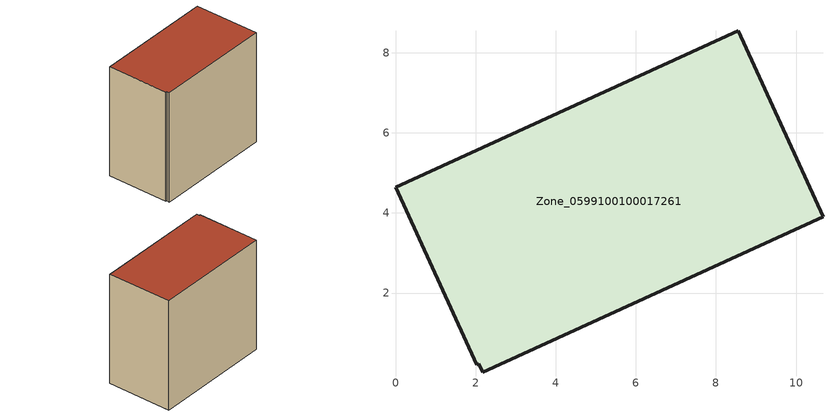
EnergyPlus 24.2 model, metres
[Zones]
Zone_0599100100017261
 floor ground (C_G): 2.17,0.02 2.08,0.24 2.02,0.21 0,4.64 8.55,8.55 10.67,3.91 z0
 wall outside (C_F): 10.67,3.91 8.55,8.55 0,4.64 2.02,0.21 2.08,0.24 2.17,0.02 10.67,3.91 z0:8.83
 roof outside (C_R): 2.08,0.24 2.17,0.02 10.67,3.91 8.55,8.55 0,4.64 2.02,0.21 z8.83
[BUILDING]
Pand.0599100100017261: North Axis=0; Terrain=City; Loads Convergence Tolerance Value=0.04; Temperature Convergence Tolerance Value=0.4; Solar Distribution=FullExterior; Maximum Number of Warmup Days=25; Minimum Number of Warmup Days=1
[Site:Location]
Rotterdam.The.Hague.AP_ZH_NLD Design_Conditions: Latitude=51.96; Longitude=4.45; Time Zone=1; Elevation=-4.5
[SITE:GROUNDTEMPERATURE:BUILDINGSURFACE]
18, 18, 18, 18, 18, 18, 18, 18, 18, 18, 18, 18
[MATERIAL] Thermal Absorptance=0.9; Solar Absorptance=0.7; Visible Absorptance=0.7
Name | Roughness | Thickness | Conductivity | Density | Specific Heat
G.TI.2015-2018 | MediumSmooth | 0.15 | 0.0428571 | 540 | 1210
F.TI.2015-2018 | Rough | 0.3 | 0.0666667 | 1920 | 840
R.TI.2015-2018 | MediumRough | 0.2 | 0.0333333 | 1500 | 1000
[CONSTRUCTION]
C_G: G.TI.2015-2018
C_F: F.TI.2015-2018
C_R: R.TI.2015-2018
[ZONE]
Zone_0599100100017261: Type=1; Multiplier=1; Ceiling Height=Autocalculate; Volume=Autocalculate; Floor Area=autocalculate; Part of Total Floor Area=Yes
[ZONEINFILTRATION:DESIGNFLOWRATE]
Infil_Zone_0599100100017261: Zone or ZoneList or Space or SpaceList=Zone_0599100100017261; Schedule=AlwaysOn; Design Flow Rate Calculation Method=Flow/Area; Flow Rate per Floor Area=0.0015; Constant Term Coefficient=1; Temperature Term Coefficient=0; Velocity Term Coefficient=0; Velocity Squared Term Coefficient=0
[HVACTEMPLATE:ZONE:IDEALLOADSAIRSYSTEM]
Zone_0599100100017261: Maximum Heating Supply Air Temperature=50; Minimum Cooling Supply Air Temperature=13; Maximum Heating Supply Air Humidity Ratio=0.0156; Minimum Cooling Supply Air Humidity Ratio=0.0077; Heating Limit=NoLimit; Cooling Limit=NoLimit; Dehumidification Control Type=ConstantSensibleHeatRatio; Cooling Sensible Heat Ratio=0.7; Dehumidification Setpoint=60; Humidification Control Type=None; Humidification Setpoint=30; Outdoor Air Method=None; Outdoor Air Flow Rate per Person=0.00944; Outdoor Air Flow Rate per Zone Floor Area=0; Outdoor Air Flow Rate per Zone=0; Demand Controlled Ventilation Type=None; Outdoor Air Economizer Type=NoEconomizer; Heat Recovery Type=None; Sensible Heat Recovery Effectiveness=0.7; Latent Heat Recovery Effectiveness=0.65
[ZONECONTROL:THERMOSTAT]
ThermostatControl_Zone_0599100100017261: Zone or ZoneList=Zone_0599100100017261; Control Type Schedule=DualSetpointControlType; Control 1=Thermostat_Zone_0599100100017261; Temperature Difference Between Cutout And Setpoint=0
[THERMOSTATSETPOINT:DUALSETPOINT]
Thermostat_Zone_0599100100017261: Heating Setpoint Temperature Schedule=HeatingSetpoint_Zone_0599100100017261; Cooling Setpoint Temperature Schedule=CoolingSetpoint_Zone_0599100100017261
[SCHEDULE:COMPACT]
HeatingSetpoint_Zone_0599100100017261: Through: 12/31, For: AllDays, Until: 24:00, 21
CoolingSetpoint_Zone_0599100100017261: Through: 12/31, For: AllDays, Until: 24:00, 24
DualSetpointControlType: Through: 12/31, For: AllDays, Until: 24:00, 4
AlwaysOn: Through: 12/31, For: AllDays, Until: 24:00, 1
